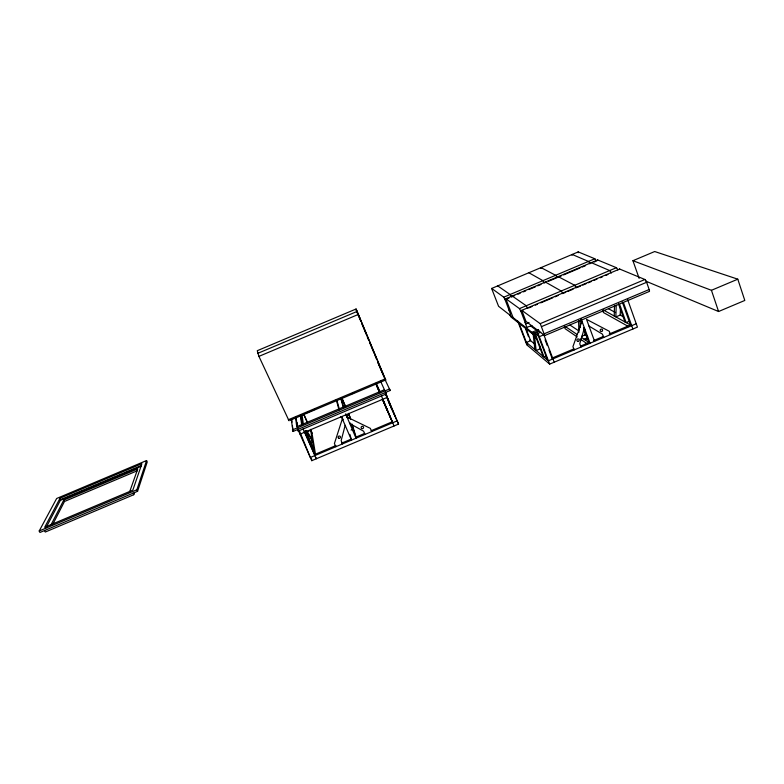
<?xml version="1.0" encoding="UTF-8"?>
<svg xmlns="http://www.w3.org/2000/svg" width="784" height="784" viewBox="0 0 784 784"><rect width="100%" height="100%" fill="white"/><g stroke="black" fill="none" stroke-linecap="round" stroke-linejoin="round"><path stroke-width="1.18" d="M614.225 316.011L614.509 305.446M616.214 305.143L615.861 316.912L620.203 315.08L623.28 316.746M620.203 315.08L620.507 306.828M497.693 286.483L497.722 285.895L510.1 294.51L510.805 295.656M617.861 269.98A2.754 0.666 67 0 0 616.42 267.707L597.712 259.965L505.807 298.714L513.099 317.618M512.207 296.019L512.207 296.636M345.156 425.369L341.148 440.686L342.549 443.901M584.443 327.996L579.748 343.745L580.983 347.067M342.353 418.881L334.415 443.528L335.817 446.743M137.572 491.294L147.235 461.943L146.569 460.551L56.654 498.487L39.2 530.984L39.964 532.473L137.572 491.294L136.837 489.794L146.569 460.551M44.502 530.562L45.276 532.042L133.76 494.714L134.534 492.421M129.438 492.411L137.759 468.881L63.778 500.104L51.048 524.751M581.973 321.283L572.937 346.616L574.172 349.938M52.361 525.153L64.484 501.486L137.318 470.753M45.982 527.75L60.75 499.604L141.473 465.549M60.045 498.222L44.668 527.318L132.839 490.127L141.914 463.677L60.045 498.222L60.75 499.604M528.837 272.744L542.92 280.662L544.047 282.544M289.022 420.773L258.798 356.093L257.27 350.703L356.073 308.994L385.767 380.181L383.151 374.311M257.769 353.349L357.181 311.395M258.926 356.377L358.464 314.374M539.363 330.966L532.512 333.857L531.915 332.289L498.575 306.289L491.617 288.463L578.239 251.899L594.811 258.759A2.587 0.588 67.2 0 1 596.242 261.15L594.115 262.042M491.686 288.434L503.749 297.185L594.811 258.759M509.6 311.542L505.033 299.635L509.277 297.842M511.393 296.96L514.686 295.578M517.969 294.186L520.164 293.265M523.447 291.873L525.643 290.952M528.926 289.561L535.501 286.787M537.697 285.866L540.989 284.474M548.516 281.28L557.003 277.703A2.587 0.49 67.2 0 0 555.631 275.282L541.009 267.618L540.95 268.422M558.1 277.242L561.393 275.86M563.578 274.929L580.013 268.001M582.208 267.07L585.491 265.688M60.348 500.359L141.238 466.235M505.856 298.714L519.478 308.612L616.42 267.707M639.146 278.369L632.933 260.709L654.699 251.527L737.793 279.182L744.8 300.448L718.575 311.513L645.859 281.172M521.83 310.317L619.654 269.039L644.899 279.496A2.646 0.696 66.6 0 1 646.633 282.279L649.162 289.521A2.636 0.686 66.5 0 1 649.113 291.53L544.704 335.572L526.005 321.411L521.713 310.288L540.303 323.743L544.704 335.572M529.073 322.449L525.692 323.87L520.88 311.238L522.82 310.415M528.739 307.926L532.022 306.544M535.305 305.152L537.491 304.231M540.774 302.849L552.808 297.773M554.994 296.852L558.277 295.46M565.783 292.285L562.647 293.598A2.754 0.519 67 0 0 561.187 291.001L545.37 282.034L545.262 282.691M567.861 291.403L573.075 289.208M577.308 287.424L580.581 286.042M582.777 285.121L586.05 283.739M588.245 282.818L591.518 281.427M593.704 280.505L596.987 279.124M600.27 277.742L602.455 276.821M605.738 275.429L607.923 274.508M288.316 419.754L385.238 378.858M305.691 413.227L309.072 411.796M311.326 410.845L314.717 409.415M350.36 394.381L353.741 392.96M290.149 420.293L385.669 379.995M39.2 530.984L136.837 489.794M525.937 327.624L531.924 325.576M540.205 323.655L644.899 279.496M384.483 389.717L296.734 426.731L295.568 417.039M292.373 429.955L389.54 388.962L390.177 390.491L293.049 431.465L291.276 419.499M541.754 326.526L646.633 282.279M531.915 332.289L538.618 329.466M297.567 429.563L298.234 431.073L386.296 393.921L385.659 392.392M535.805 332.063L537.677 333.494L540.754 332.2M300.017 434.179L387.335 397.341M306.544 432.013L310.689 430.259L312.003 433.248M345.646 415.52L348.753 414.207L350.046 417.196M544.459 333.69L649.162 289.521M539.284 336.708L543.851 334.778L554.21 362.198M526.417 342.451L530.611 340.677L525.917 328.388M310.376 442.352L312.522 441.451L306.064 430.602M351.085 430.063L353.27 429.142L350.213 422.978M581.63 336.336L584.942 334.944L587.637 336.728M584.09 339.207L587.432 337.796M546.33 356.259L544.096 357.2L535.08 333.445M585.109 339.893L588.47 338.482M629.483 321.175L626.132 322.596L619.595 304.349M335.944 445.547L314.668 454.524L304.378 431.278L304.525 432.268M341.54 443.185L351.232 439.099M355.711 437.217L364.58 433.474M371.224 430.671L392.284 421.782L382.318 399.076M397.194 420.851L310.346 457.484L299.655 431.337M632.933 260.709L711.441 290.296L737.793 279.182M548.986 350.115L552.014 358.121L573.976 348.86M580.572 346.077L589 342.52L583.502 327.594M593.527 340.619L603.611 336.356M609.217 333.994L630.512 325.017L622.271 301.948M636.236 323.753L548.418 360.797L525.633 341.795M298.577 430.935L311.767 460.688L398.546 424.085L385.561 393.196M517.607 320.823L526.799 344.852L549.672 364.109L637.431 327.095L627.592 299.449M512.217 296.009L526.24 305.76L527.652 308.386M532.512 333.857L510.845 316.873L509.943 315.148M346.861 416.97L370.352 428.368L371.724 431.592M574.711 285.298A2.754 0.559 67 0 1 576.201 287.885A2.754 0.559 67 0 0 574.721 285.298L558.198 276.634A2.607 0.5 67.1 0 0 558.032 277.095M608.541 308.769L615.548 312.561M603.347 309.994L631.698 325.674M349.654 423.468L363.609 431.21L364.991 434.434M628.562 326.585L603.445 312.522L602.7 310.464M589 326.075L602.455 334.16L603.67 337.492M570.027 325.086L578.641 330.779M564.882 326.222L577.014 334.425M581.424 337.404L590.058 343.235L581.15 319.039M577.171 336.924L565.117 328.692L564.294 326.477M580.18 338.982L587.206 343.774M530.582 325.879L535.296 329.456M540.235 346.342L540.47 348.713L536.129 350.546L534.208 332.769L538.383 336.003M529.808 340.031L534.894 344.176M552.014 358.121L552.955 358.886M588.255 342.833L589.147 343.617M519.478 308.612L520.88 311.238M503.749 297.185L505.033 299.635M534.57 336.12L536.707 339.345M385.091 379.73L384.562 378.407M307.024 431.122L312.277 439.981M341.638 416.667L343.196 419.734M63.778 500.094L64.484 501.486M346.224 414.393L348.263 418.489M351.31 424.634L352.839 427.711M346.126 414.775L347.655 417.852M133.025 493.214L133.76 494.714M384.434 378.378L390.177 390.491M356.073 308.994L382.69 373.184M340.668 417.019L340.511 417.088M510.933 295.891L511.286 296.695M380.544 381.191L384.621 390.158M385.326 391.814L386.296 393.921M386.924 396.449L385.434 393.205L395.165 416.392M380.622 368.833L383.004 374.017M388.315 401.408L390.305 405.769M390.667 406.798L398.546 424.085M376.585 384.072L380.328 392.539M305.652 431.024L313.855 449.585M305.309 430.906L314.021 450.624M303.094 429.024L316.256 458.797L316.079 457.719M375.83 383.376L379.995 392.686M382.68 399.899L392.706 422.743M303.869 414.217L307.21 421.792M303.526 414.001L307.348 422.674M380.328 368.166L379.015 365.109M391.402 408.17L386.11 394.94L387.727 398.772M544.047 282.534L544.272 283.083M341.412 416.706L351.526 440.118L350.438 436.306M377.535 361.64L377.986 362.688M341.961 398.154L345.695 406.827M341.736 397.88L345.479 406.592M345.656 413.864L356.014 438.227L351.82 424.33M386.404 395.655L386.639 396.204L386.257 395.273M378.251 363.325L378.633 364.217M381.445 395.969L394.068 425.977M382.847 399.497L390.736 418.264M375.791 383.523L379.466 392.255M375.899 383.837L379.564 392.539M359.934 318.392L356.152 310.082M378.221 363.247L384.013 377.084M357.083 312.365L360.767 321.224M361.679 323.439L366.285 334.513M367.206 336.728L368.578 340.05M369.499 342.265L374.105 353.329M375.026 355.544L376.398 358.866M382.504 372.753L382.837 373.576M356.622 311.258L356.338 310.562M382.817 399.673L387.11 409.983M385.356 393.323L390.354 405.73M509.041 310.082L509.688 311.777A6.056 0.843 67.1 0 1 510.335 315.442M525.104 322.322L525.79 324.125A6.448 0.951 66.9 0 1 526.387 327.957M518.724 322.342L527.593 345.519M525.554 328.878L528.534 336.689M549.672 364.109L538.02 333.347L537.118 332.661L547.497 360.032M537.079 331.926L537.677 333.494M534.208 332.769L543.204 356.446M545.096 339.805L547.261 345.528M580.542 319.549L581.806 322.998M594.595 341.324L586.54 319.362L609.276 331.289L610.481 334.621M618.458 303.771L624.975 321.959M623.417 302.477L632.894 329.006M711.441 290.296L718.575 311.513M350.752 419.518L348.498 413.344L350.115 418.705M352.153 424.164L356.034 436.933M341.109 398.301L343.843 407.66M340.913 399.125L343.186 406.955M349.889 434.385L350.164 435.375M337.169 401.271L339.109 408.346M336.277 399.82L339.051 409.954M315.491 454.22L311.846 432.327L310.542 429.358L314.835 455.592M301.066 415.932L302.35 424.183M311.415 458.346L311.767 460.688M302.154 415.716L303.349 424.026M301.085 414.667L302.408 424.154M300.929 415.99L302.075 424.301M300.448 415.716L301.742 425.163M297.205 422.694L297.499 425.085M297.94 428.681L298.234 431.073M296.107 417.578L297.263 427.055M350.497 439.412L350.624 440.49M533.032 332.935L534.855 349.488M291.805 419.803L292.05 422.135M292.422 425.634L293.049 431.465M578.553 320.823L578.925 332.338M580.052 320.627L580.258 327.555M584.815 329.143L584.942 334.944M619.34 269.314A2.47 0.608 66.9 0 1 619.654 269.039M611.206 273.126A2.754 0.647 67 0 0 609.658 270.558L591.303 262.669A2.607 0.578 67.1 0 0 591.097 263.003M597.506 260.631A2.607 0.598 67.1 0 1 597.712 259.965M589.872 263.836A2.587 0.568 67.2 0 0 588.451 261.444L572.202 254.447A2.46 0.519 67.3 0 0 572.085 255.29M578.122 252.742A2.46 0.529 67.3 0 1 578.239 251.899M534.845 335.297L535.482 336.797L534.884 335.317M338.757 438.256A1.225 1.176 -15.5 0 0 340.511 437.1A1.225 1.176 -15.5 0 0 338.619 436.227A1.225 1.176 -15.5 0 0 338.757 438.256M362.022 428.613A1.215 1.176 -19.1 0 0 363.531 427.153A1.215 1.176 -19.1 0 0 361.502 426.643A1.215 1.176 -19.1 0 0 362.022 428.613M578.092 341.344A1.245 1.176 -45.7 0 0 579.111 339.452A1.245 1.176 -45.7 0 0 577.014 339.609A1.245 1.176 -45.7 0 0 578.092 341.344M601.632 331.465A1.245 1.166 -47.2 0 0 602.298 329.437A1.245 1.166 -47.2 0 0 600.24 329.986A1.245 1.166 -47.2 0 0 601.632 331.465"/></g></svg>
